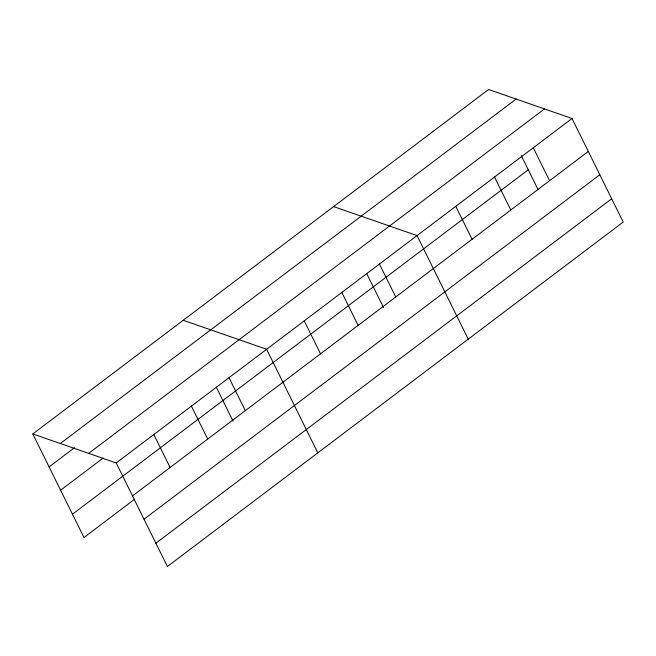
<?xml version="1.0" encoding="UTF-8"?>
<svg xmlns="http://www.w3.org/2000/svg" width="656" height="656" viewBox="0 0 656 656"><rect width="100%" height="100%" fill="white"/><g stroke="black" fill="none" stroke-linecap="round" stroke-linejoin="round"><path stroke-width="0.98" d="M32.8 433.944L488.605 89.487L572.016 118.49L623.2 222.056L167.395 566.513L116.21 462.947L32.8 433.944L83.984 537.51L134.669 499.208M60.327 443.513L516.133 99.056M49.093 466.908L74.431 447.753M88.683 453.378L544.488 108.921M60.606 490.204L103.115 458.085M116.21 462.947L572.016 118.49M72.472 514.214L528.277 169.756M132.496 495.911L588.309 151.446M144.017 519.208L599.822 174.75M155.874 543.217L611.687 198.752M333.633 206.607L417.044 235.602L468.228 339.168M183.213 320.276L266.623 349.279L317.807 452.845M533.271 147.764L549.564 180.728M521.249 155.529L538.018 189.469M494.526 177.046L510.819 210.01M455.781 206.328L472.074 239.284M379.439 264.024L395.724 296.988M366.712 273.536L383.489 307.484M341.833 292.437L358.127 325.401M304.228 320.858L320.522 353.822M229.018 377.692L245.311 410.656M216.291 387.204L233.069 421.152M191.413 406.113L207.706 439.077M153.816 434.534L170.101 467.49"/></g></svg>
